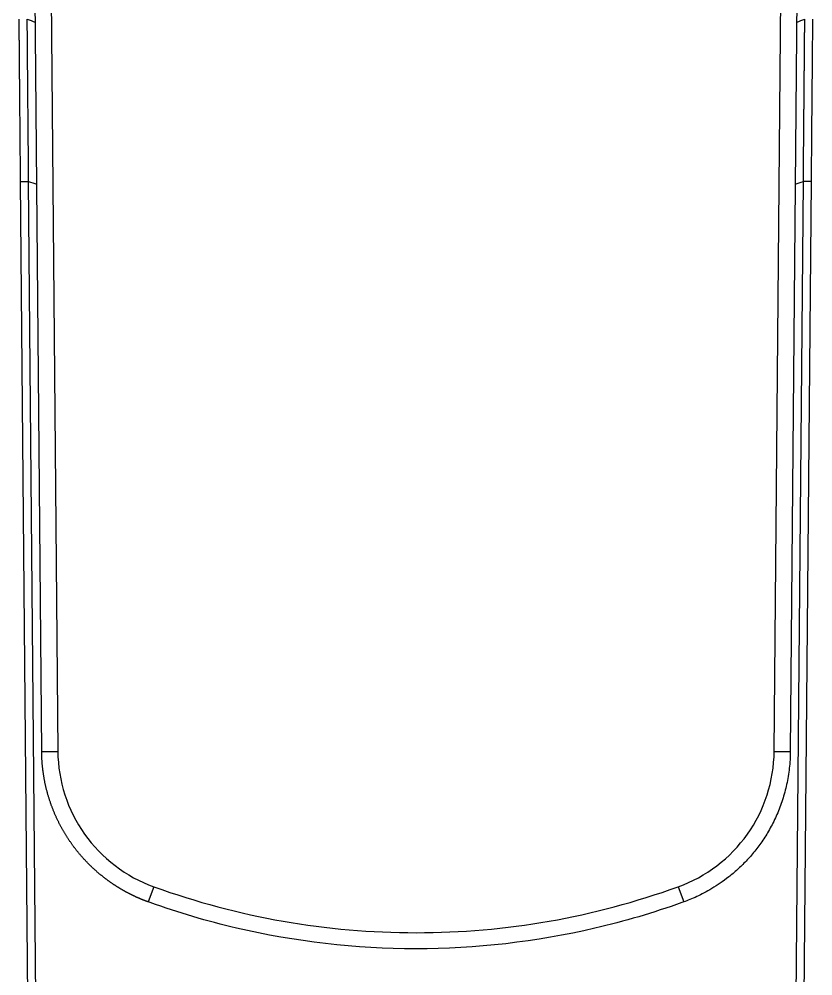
# Model space of a CAD drawing. Extents: x 0 to 1354, y 0 to 992.
# Drawn here: x 314.4 to 363.6, y 777.6 to 836.9 of the extents above; entities that cross this region are included whole.
import ezdxf

# ---------------------------------------------------------------- set-up
doc = ezdxf.new("R2010")
doc.units = 0
doc.header["$LTSCALE"] = 10
doc.header["$MEASUREMENT"] = 0
doc.layers.add('1', color=7, linetype='CONTINUOUS')

msp = doc.modelspace()

# ---------------------------------------------------------------- linework, layer by layer
at = {"layer": '1', "color": 7, "linetype": 'Continuous', "lineweight": -3}
for p, q in [((315.788, 791.54), (315.076, 873.132)), ((316.076, 873.141), (316.788, 791.548)), ((361.155, 791.549), (361.867, 873.141)), ((362.867, 873.132), (362.155, 791.54)), ((315.31, 731.793), (314.48, 826.865)), ((315.81, 731.793), (314.98, 826.865)), ((362.133, 731.793), (362.963, 826.865)), ((362.633, 731.793), (363.463, 826.865)), ((315.788, 791.54), (316.788, 791.548)), ((361.155, 791.549), (362.155, 791.54)), ((322.732, 783.16), (322.393, 782.219)), ((355.211, 783.16), (355.551, 782.22))]:
    msp.add_line(p, q, dxfattribs=at)
for radius, start, end in [(69.906, 249.85164, 250.28924), (69.906, 289.71076, 290.14836), (79.406, 252.41405, 252.79325), (79.406, 287.20674, 287.58594)]:
    msp.add_arc((338.971, 902.56), radius, start, end, dxfattribs=at)
for points, degree, knots in [([(314.48, 826.865), (314.472, 827.826), (314.463, 828.772), (314.455, 829.721), (314.44, 831.52), (314.432, 832.335), (314.425, 833.161), (314.419, 833.869), (314.413, 834.58), (314.408, 835.144), (314.403, 835.719), (314.396, 836.517), (314.394, 836.722), (314.392, 836.932), (314.392, 836.932)], 2, [0, 0, 0, 0.12502, 0.12502, 0.25004, 0.37506, 0.37506, 0.50008, 0.50008, 0.6251, 0.6251, 0.75012, 0.87514, 0.87514, 1, 1, 1]), ([(314.956, 829.624), (314.956, 829.651), (314.956, 829.678), (314.953, 830.012), (314.95, 830.32), (314.942, 831.22), (314.937, 831.792), (314.93, 832.606), (314.928, 832.87), (314.923, 833.384), (314.921, 833.633), (314.915, 834.341), (314.911, 834.767), (314.905, 835.521), (314.902, 835.852), (314.897, 836.381), (314.895, 836.584), (314.893, 836.791), (314.893, 836.844), (314.892, 836.914), (314.892, 836.932), (314.892, 836.932)], 3, [0, 0, 0, 0, 0.006608, 0.006608, 0.083038, 0.083038, 0.235898, 0.235898, 0.312328, 0.312328, 0.388758, 0.388758, 0.541618, 0.541618, 0.694478, 0.694478, 0.847338, 0.847338, 0.923768, 0.923768, 1, 1, 1, 1]), ([(363.044, 836.117), (363.044, 836.123), (363.044, 836.137), (363.044, 836.157), (363.044, 836.176), (363.044, 836.196), (363.044, 836.215), (363.045, 836.234), (363.045, 836.252), (363.045, 836.271), (363.045, 836.289), (363.045, 836.307), (363.045, 836.324), (363.045, 836.342), (363.046, 836.359), (363.046, 836.375), (363.046, 836.392), (363.046, 836.408), (363.046, 836.424), (363.046, 836.44), (363.046, 836.456), (363.047, 836.471), (363.047, 836.486), (363.047, 836.501), (363.047, 836.515), (363.047, 836.529), (363.047, 836.543), (363.047, 836.557), (363.047, 836.57), (363.048, 836.584), (363.048, 836.597), (363.048, 836.609), (363.048, 836.622), (363.048, 836.634), (363.048, 836.646), (363.048, 836.657), (363.048, 836.669), (363.048, 836.68), (363.049, 836.691), (363.049, 836.702), (363.049, 836.712), (363.049, 836.726), (363.049, 836.742), (363.049, 836.761), (363.049, 836.778), (363.049, 836.795), (363.05, 836.811), (363.05, 836.825), (363.05, 836.839), (363.05, 836.852), (363.05, 836.864), (363.05, 836.875), (363.05, 836.885), (363.05, 836.894), (363.05, 836.902), (363.05, 836.909), (363.05, 836.915), (363.051, 836.92), (363.051, 836.924), (363.051, 836.928), (363.051, 836.93), (363.051, 836.931), (363.051, 836.932), (363.051, 836.932)], 3, [0, 0, 0, 0, 0.012716, 0.025417, 0.038103, 0.050774, 0.06343, 0.07607, 0.088696, 0.101306, 0.113902, 0.126482, 0.139048, 0.151599, 0.164135, 0.176656, 0.189162, 0.201654, 0.214131, 0.226594, 0.239042, 0.251475, 0.263894, 0.276298, 0.288688, 0.301064, 0.313425, 0.325772, 0.338105, 0.350423, 0.362728, 0.375018, 0.387294, 0.399555, 0.411803, 0.424037, 0.436257, 0.448463, 0.460655, 0.472833, 0.484998, 0.497148, 0.521284, 0.545399, 0.569493, 0.593567, 0.61762, 0.641654, 0.665669, 0.689664, 0.71364, 0.737598, 0.761537, 0.785459, 0.809363, 0.83325, 0.85712, 0.880973, 0.90481, 0.928631, 0.952436, 0.976225, 1, 1, 1, 1]), ([(363.463, 826.865), (363.468, 827.511), (363.474, 828.146), (363.482, 829.085), (363.485, 829.396), (363.49, 830.012), (363.493, 830.32), (363.501, 831.22), (363.506, 831.792), (363.513, 832.606), (363.515, 832.87), (363.52, 833.384), (363.522, 833.633), (363.528, 834.341), (363.532, 834.767), (363.538, 835.521), (363.541, 835.852), (363.546, 836.381), (363.548, 836.584), (363.549, 836.791), (363.55, 836.844), (363.55, 836.914), (363.551, 836.932), (363.551, 836.932)], 3, [0, 0, 0, 0, 0.125023, 0.125023, 0.187534, 0.187534, 0.250045, 0.250045, 0.375068, 0.375068, 0.437579, 0.437579, 0.50009, 0.50009, 0.625113, 0.625113, 0.750135, 0.750135, 0.875158, 0.875158, 0.937669, 0.937669, 1, 1, 1, 1]), ([(363.035, 835.144), (363.035, 835.154), (363.035, 835.174), (363.036, 835.203), (363.036, 835.233), (363.036, 835.263), (363.036, 835.292), (363.036, 835.322), (363.036, 835.351), (363.037, 835.381), (363.037, 835.41), (363.037, 835.44), (363.037, 835.469), (363.037, 835.499), (363.038, 835.528), (363.038, 835.557), (363.038, 835.586), (363.038, 835.615), (363.038, 835.644), (363.039, 835.681), (363.039, 835.725), (363.04, 835.776), (363.04, 835.824), (363.041, 835.871), (363.041, 835.916), (363.042, 835.959), (363.042, 836.001), (363.043, 836.041), (363.043, 836.08), (363.043, 836.104), (363.044, 836.117)], 3, [0, 0, 0, 0, 0.026105, 0.05241, 0.078916, 0.105624, 0.132532, 0.159641, 0.186951, 0.214463, 0.242176, 0.27009, 0.298205, 0.326522, 0.355041, 0.383761, 0.412683, 0.441806, 0.471132, 0.500659, 0.554684, 0.607799, 0.660003, 0.711298, 0.761684, 0.811162, 0.859732, 0.907394, 0.95415, 1, 1, 1, 1]), ([(363.011, 832.335), (363.011, 832.349), (363.011, 832.379), (363.011, 832.423), (363.012, 832.467), (363.012, 832.51), (363.012, 832.553), (363.013, 832.596), (363.013, 832.638), (363.014, 832.68), (363.014, 832.722), (363.014, 832.764), (363.015, 832.805), (363.015, 832.846), (363.015, 832.886), (363.016, 832.927), (363.016, 832.967), (363.016, 833.006), (363.017, 833.046), (363.017, 833.085), (363.017, 833.124), (363.018, 833.162), (363.018, 833.2), (363.018, 833.238), (363.019, 833.276), (363.019, 833.313), (363.019, 833.35), (363.02, 833.386), (363.02, 833.423), (363.02, 833.459), (363.021, 833.495), (363.021, 833.53), (363.021, 833.565), (363.022, 833.6), (363.022, 833.635), (363.022, 833.669), (363.022, 833.703), (363.023, 833.737), (363.023, 833.77), (363.023, 833.804), (363.024, 833.836), (363.024, 833.884), (363.025, 833.947), (363.025, 834.024), (363.026, 834.099), (363.027, 834.173), (363.027, 834.246), (363.028, 834.318), (363.028, 834.388), (363.029, 834.458), (363.03, 834.526), (363.03, 834.593), (363.031, 834.659), (363.031, 834.724), (363.032, 834.787), (363.032, 834.849), (363.033, 834.911), (363.034, 834.971), (363.034, 835.029), (363.035, 835.087), (363.035, 835.125), (363.035, 835.144)], 3, [0, 0, 0, 0, 0.013582, 0.02711, 0.040585, 0.054006, 0.067374, 0.080688, 0.093949, 0.107156, 0.120309, 0.133409, 0.146456, 0.159449, 0.172389, 0.185275, 0.198108, 0.210888, 0.223614, 0.236287, 0.248907, 0.261473, 0.273986, 0.286446, 0.298853, 0.311206, 0.323507, 0.335754, 0.347948, 0.360088, 0.372176, 0.384211, 0.396192, 0.408121, 0.419996, 0.431818, 0.443588, 0.455304, 0.466967, 0.478578, 0.490135, 0.50164, 0.529298, 0.556796, 0.584134, 0.611313, 0.638332, 0.665193, 0.691894, 0.718437, 0.744821, 0.771048, 0.797116, 0.823026, 0.848779, 0.874375, 0.899813, 0.925095, 0.950219, 0.975188, 1, 1, 1, 1]), ([(362.987, 829.624), (362.987, 829.641), (362.987, 829.675), (362.988, 829.725), (362.988, 829.774), (362.989, 829.823), (362.989, 829.871), (362.989, 829.918), (362.99, 829.965), (362.99, 830.011), (362.991, 830.057), (362.991, 830.102), (362.991, 830.146), (362.992, 830.19), (362.992, 830.233), (362.992, 830.275), (362.993, 830.317), (362.993, 830.358), (362.994, 830.399), (362.994, 830.439), (362.994, 830.478), (362.995, 830.517), (362.995, 830.555), (362.995, 830.593), (362.996, 830.629), (362.996, 830.666), (362.996, 830.702), (362.997, 830.737), (362.997, 830.771), (362.997, 830.805), (362.997, 830.839), (362.998, 830.871), (362.998, 830.904), (362.998, 830.935), (362.999, 830.966), (362.999, 830.997), (362.999, 831.052), (363, 831.132), (363.001, 831.236), (363.002, 831.338), (363.003, 831.438), (363.004, 831.536), (363.004, 831.633), (363.005, 831.727), (363.006, 831.819), (363.007, 831.91), (363.008, 831.998), (363.008, 832.085), (363.009, 832.17), (363.01, 832.253), (363.01, 832.308), (363.011, 832.335)], 3, [0, 0, 0, 0, 0.017716, 0.035234, 0.052553, 0.069673, 0.086594, 0.103318, 0.119842, 0.136168, 0.152296, 0.168225, 0.183956, 0.199488, 0.214822, 0.229958, 0.244895, 0.259635, 0.274176, 0.288519, 0.302664, 0.31661, 0.330359, 0.34391, 0.357262, 0.370417, 0.383374, 0.396132, 0.408693, 0.421056, 0.433221, 0.445188, 0.456958, 0.468529, 0.479903, 0.49108, 0.502058, 0.541108, 0.579622, 0.617598, 0.655039, 0.691943, 0.728311, 0.764144, 0.799442, 0.834204, 0.868432, 0.902125, 0.935284, 0.967909, 1, 1, 1, 1]), ([(314.98, 826.865), (314.974, 827.511), (314.969, 828.146), (314.961, 829.058), (314.958, 829.342), (314.956, 829.624)], 3, [0, 0, 0, 0, 0.68645, 0.68645, 1, 1, 1, 1]), ([(362.963, 826.865), (362.963, 826.883), (362.963, 826.919), (362.964, 826.973), (362.964, 827.028), (362.965, 827.084), (362.965, 827.14), (362.966, 827.197), (362.966, 827.255), (362.967, 827.313), (362.967, 827.372), (362.968, 827.431), (362.968, 827.491), (362.969, 827.552), (362.969, 827.613), (362.97, 827.675), (362.97, 827.738), (362.971, 827.801), (362.972, 827.865), (362.972, 827.929), (362.973, 827.994), (362.973, 828.06), (362.974, 828.126), (362.974, 828.193), (362.975, 828.247), (362.975, 828.289), (362.975, 828.32), (362.976, 828.355), (362.976, 828.393), (362.977, 828.436), (362.977, 828.482), (362.977, 828.533), (362.978, 828.587), (362.978, 828.644), (362.979, 828.706), (362.98, 828.771), (362.98, 828.84), (362.981, 828.913), (362.981, 828.989), (362.982, 829.069), (362.983, 829.153), (362.984, 829.24), (362.984, 829.331), (362.985, 829.426), (362.986, 829.524), (362.987, 829.59), (362.987, 829.624)], 3, [0, 0, 0, 0, 0.019243, 0.038717, 0.058423, 0.078362, 0.098532, 0.118934, 0.139567, 0.160432, 0.181529, 0.202857, 0.224417, 0.246208, 0.268231, 0.290485, 0.31297, 0.335687, 0.358634, 0.381813, 0.405223, 0.428864, 0.452736, 0.476839, 0.501173, 0.51103, 0.522278, 0.534918, 0.548948, 0.564369, 0.58118, 0.599382, 0.618973, 0.639954, 0.662325, 0.686084, 0.711233, 0.73777, 0.765694, 0.795007, 0.825707, 0.857793, 0.891266, 0.926126, 0.96237, 1, 1, 1, 1]), ([(322.393, 782.219), (322.382, 782.223), (322.359, 782.232), (322.325, 782.244), (322.291, 782.257), (322.257, 782.27), (322.222, 782.283), (322.187, 782.296), (322.152, 782.31), (322.116, 782.324), (322.081, 782.338), (322.044, 782.353), (322.008, 782.367), (321.971, 782.382), (321.934, 782.398), (321.897, 782.414), (321.859, 782.43), (321.821, 782.446), (321.783, 782.462), (321.745, 782.479), (321.706, 782.497), (321.667, 782.514), (321.627, 782.532), (321.588, 782.55), (321.548, 782.569), (321.508, 782.588), (321.468, 782.607), (321.427, 782.626), (321.386, 782.646), (321.345, 782.667), (321.303, 782.687), (321.262, 782.708), (321.22, 782.73), (321.178, 782.752), (321.135, 782.774), (321.092, 782.796), (321.049, 782.819), (321.006, 782.843), (320.963, 782.867), (320.919, 782.891), (320.875, 782.915), (320.831, 782.94), (320.787, 782.966), (320.743, 782.992), (320.698, 783.018), (320.653, 783.045), (320.608, 783.072), (320.562, 783.099), (320.517, 783.128), (320.471, 783.156), (320.425, 783.185), (320.379, 783.215), (320.333, 783.244), (320.286, 783.275), (320.24, 783.306), (320.193, 783.337), (320.146, 783.369), (320.099, 783.401), (320.052, 783.434), (320.004, 783.468), (319.957, 783.502), (319.909, 783.536), (319.861, 783.571), (319.813, 783.607), (319.765, 783.643), (319.717, 783.679), (319.669, 783.716), (319.621, 783.754), (319.572, 783.792), (319.524, 783.831), (319.475, 783.87), (319.427, 783.91), (319.378, 783.95), (319.329, 783.991), (319.28, 784.033), (319.231, 784.075), (319.183, 784.118), (319.134, 784.161), (319.085, 784.205), (319.036, 784.249), (318.987, 784.294), (318.938, 784.34), (318.889, 784.386), (318.84, 784.433), (318.791, 784.481), (318.742, 784.529), (318.694, 784.578), (318.645, 784.627), (318.596, 784.677), (318.548, 784.728), (318.499, 784.779), (318.451, 784.831), (318.403, 784.883), (318.355, 784.936), (318.307, 784.99), (318.259, 785.045), (318.211, 785.1), (318.163, 785.155), (318.116, 785.212), (318.069, 785.269), (318.021, 785.326), (317.975, 785.385), (317.928, 785.443), (317.881, 785.503), (317.835, 785.563), (317.789, 785.624), (317.743, 785.685), (317.698, 785.748), (317.653, 785.81), (317.608, 785.874), (317.563, 785.938), (317.519, 786.003), (317.475, 786.068), (317.431, 786.134), (317.387, 786.201), (317.344, 786.268), (317.302, 786.336), (317.259, 786.404), (317.217, 786.473), (317.176, 786.543), (317.135, 786.614), (317.094, 786.685), (317.053, 786.756), (317.014, 786.829), (316.974, 786.901), (316.935, 786.975), (316.897, 787.049), (316.859, 787.124), (316.821, 787.199), (316.784, 787.275), (316.747, 787.351), (316.711, 787.428), (316.676, 787.506), (316.641, 787.584), (316.607, 787.663), (316.573, 787.742), (316.54, 787.822), (316.507, 787.902), (316.475, 787.983), (316.444, 788.064), (316.413, 788.146), (316.383, 788.228), (316.353, 788.311), (316.324, 788.395), (316.296, 788.479), (316.268, 788.563), (316.242, 788.648), (316.215, 788.733), (316.19, 788.819), (316.165, 788.905), (316.141, 788.991), (316.118, 789.078), (316.095, 789.166), (316.073, 789.253), (316.052, 789.341), (316.032, 789.43), (316.012, 789.519), (315.993, 789.608), (315.975, 789.697), (315.958, 789.787), (315.942, 789.878), (315.926, 789.968), (315.911, 790.059), (315.897, 790.15), (315.884, 790.241), (315.872, 790.333), (315.86, 790.424), (315.849, 790.516), (315.839, 790.609), (315.83, 790.701), (315.822, 790.794), (315.815, 790.886), (315.808, 790.979), (315.803, 791.072), (315.798, 791.166), (315.794, 791.259), (315.791, 791.352), (315.789, 791.446), (315.788, 791.508), (315.788, 791.54)], 3, [0, 0, 0, 0, 0.00293, 0.00589, 0.008881, 0.011903, 0.014955, 0.018037, 0.021151, 0.024295, 0.02747, 0.030676, 0.033913, 0.037181, 0.040481, 0.043811, 0.047173, 0.050567, 0.053992, 0.057448, 0.060937, 0.064457, 0.068008, 0.071592, 0.075207, 0.078855, 0.082535, 0.086246, 0.08999, 0.093766, 0.097575, 0.101416, 0.105289, 0.109195, 0.113134, 0.117105, 0.121109, 0.125145, 0.129215, 0.133317, 0.137452, 0.141621, 0.145822, 0.150056, 0.154324, 0.158624, 0.162958, 0.167325, 0.171726, 0.176159, 0.180626, 0.185127, 0.189661, 0.194228, 0.198829, 0.203463, 0.208131, 0.212833, 0.217568, 0.222337, 0.227139, 0.231975, 0.236844, 0.241748, 0.246684, 0.251655, 0.256659, 0.261697, 0.266768, 0.271873, 0.277011, 0.282183, 0.287389, 0.292628, 0.297901, 0.303207, 0.308546, 0.313919, 0.319325, 0.324765, 0.330237, 0.335743, 0.341282, 0.346854, 0.352459, 0.358097, 0.363768, 0.369472, 0.375208, 0.380977, 0.386778, 0.392612, 0.398478, 0.404376, 0.410307, 0.416269, 0.422263, 0.428289, 0.434346, 0.440435, 0.446555, 0.452706, 0.458889, 0.465102, 0.471346, 0.47762, 0.483925, 0.49026, 0.496625, 0.503019, 0.509444, 0.515897, 0.52238, 0.528892, 0.535433, 0.542002, 0.5486, 0.555225, 0.561879, 0.56856, 0.575269, 0.582004, 0.588767, 0.595556, 0.602372, 0.609213, 0.61608, 0.622973, 0.629891, 0.636834, 0.643802, 0.650793, 0.657809, 0.664848, 0.671911, 0.678997, 0.686105, 0.693236, 0.700389, 0.707563, 0.714759, 0.721975, 0.729212, 0.736469, 0.743746, 0.751043, 0.758358, 0.765693, 0.773045, 0.780415, 0.787803, 0.795208, 0.802629, 0.810067, 0.81752, 0.824989, 0.832473, 0.839971, 0.847483, 0.855009, 0.862549, 0.870101, 0.877665, 0.885241, 0.892829, 0.900428, 0.908037, 0.915656, 0.923285, 0.930923, 0.93857, 0.946225, 0.953888, 0.961558, 0.969234, 0.976917, 0.984606, 0.992301, 1, 1, 1, 1]), ([(316.788, 791.548), (316.804, 789.709), (317.388, 787.917), (319.492, 784.941), (321.002, 783.784), (322.732, 783.16)], 3, [0, 0, 0, 0, 0.5, 0.5, 1, 1, 1, 1]), ([(355.211, 783.16), (356.941, 783.785), (358.439, 784.93), (360.548, 787.901), (361.139, 789.709), (361.155, 791.549)], 3, [0, 0, 0, 0, 0.5, 0.5, 1, 1, 1, 1]), ([(362.155, 791.54), (362.152, 791.195), (362.131, 790.851), (362.055, 790.171), (361.999, 789.836), (361.857, 789.18), (361.77, 788.859), (361.569, 788.236), (361.454, 787.934), (361.201, 787.353), (361.064, 787.073), (360.77, 786.54), (360.614, 786.285), (360.29, 785.803), (360.121, 785.574), (359.775, 785.145), (359.598, 784.943), (359.241, 784.565), (359.06, 784.389), (358.699, 784.061), (358.519, 783.909), (358.162, 783.628), (357.985, 783.499), (357.638, 783.261), (357.468, 783.152), (357.135, 782.952), (356.973, 782.861), (356.659, 782.696), (356.507, 782.621), (356.214, 782.485), (356.073, 782.424), (355.803, 782.314), (355.674, 782.264), (355.551, 782.22)], 3, [0, 0, 0, 0, 0.0625, 0.0625, 0.125, 0.125, 0.1875, 0.1875, 0.25, 0.25, 0.3125, 0.3125, 0.375, 0.375, 0.4375, 0.4375, 0.5, 0.5, 0.5625, 0.5625, 0.625, 0.625, 0.6875, 0.6875, 0.75, 0.75, 0.8125, 0.8125, 0.875, 0.875, 0.9375, 0.9375, 1, 1, 1, 1]), ([(322.732, 783.16), (327.98, 781.266), (333.416, 780.313), (344.556, 780.317), (349.964, 781.266), (355.211, 783.16)], 3, [0, 0, 0, 0, 0.5, 0.5, 1, 1, 1, 1]), ([(355.551, 782.22), (355.51, 782.205), (355.47, 782.191), (353.671, 781.547), (351.879, 781.018), (346.398, 779.738), (342.673, 779.314), (335.246, 779.316), (331.475, 779.751), (326.036, 781.026), (324.254, 781.553), (322.466, 782.193), (322.429, 782.206), (322.393, 782.219)], 3, [0, 0, 0, 0, 0.003821, 0.003821, 0.169274, 0.169274, 0.500181, 0.500181, 0.831089, 0.831089, 0.996542, 0.996542, 1, 1, 1, 1])]:
    msp.add_open_spline(points, degree=degree, knots=knots, dxfattribs=at)
for points in [[(314.48, 826.865), (314.98, 826.865)], [(363.463, 826.865), (362.963, 826.865)]]:
    msp.add_open_spline(points, degree=1, dxfattribs=at)

doc.saveas('drawing.dxf')
